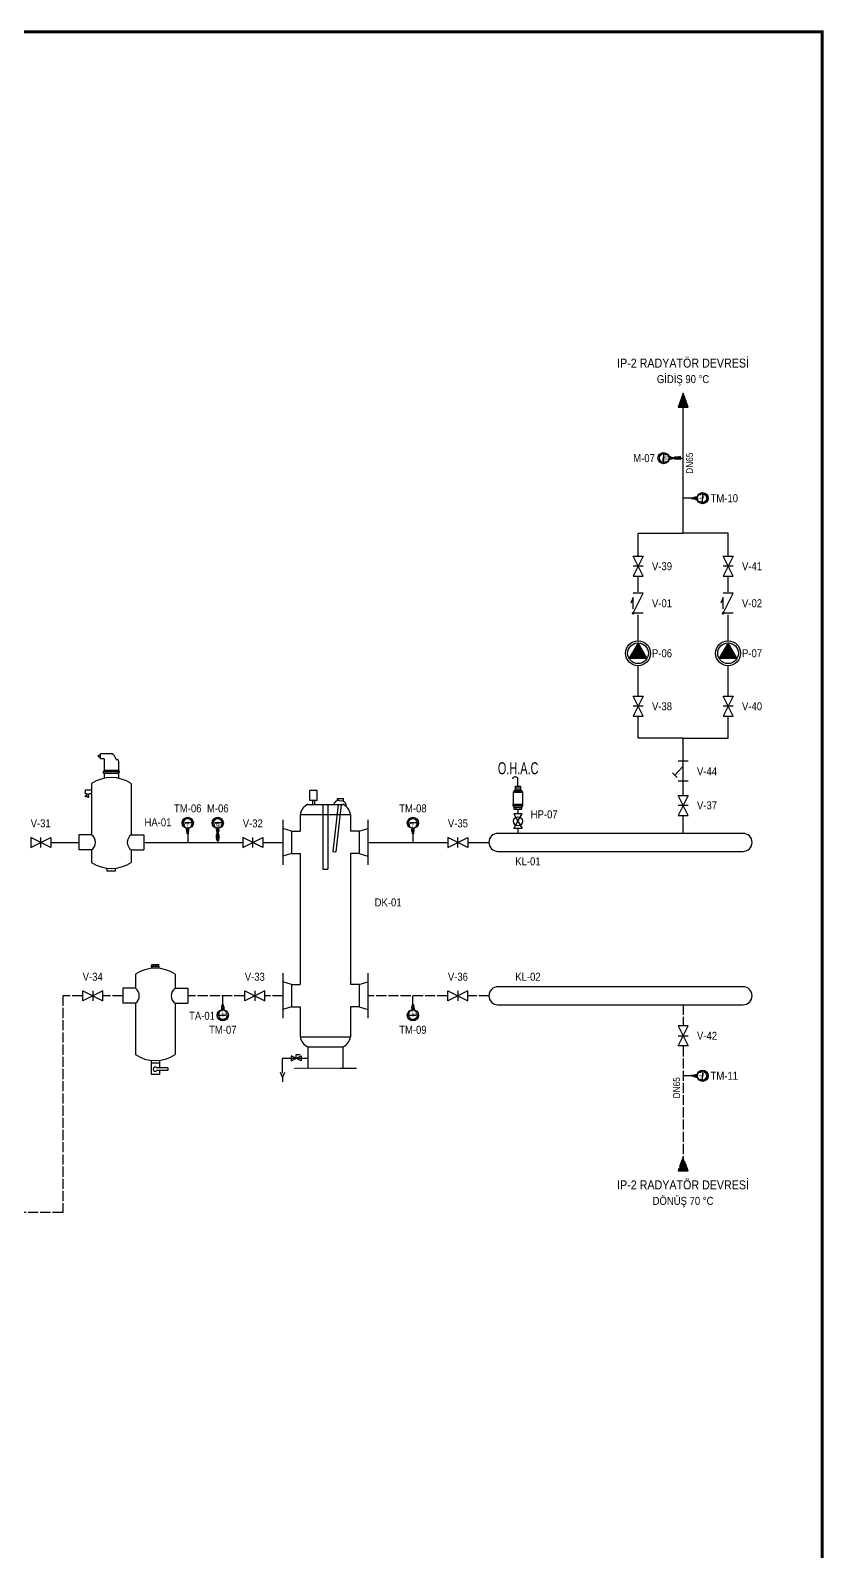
# Model space of a CAD drawing. Header units: centimetres. Extents: x -1298 to 2300, y -2123 to 932.
# Drawn here: x 1508 to 2300, y -589 to 932 of the extents above; entities that cross this region are included whole.
import ezdxf
from ezdxf.enums import TextEntityAlignment as Align

# ---------------------------------------------------------------- set-up
doc = ezdxf.new("R2010")
doc.units = ezdxf.units.CM
doc.header["$LTSCALE"] = 8
doc.linetypes.add('DASHED', pattern=[1.524, 1.27, -0.254])
doc.linetypes.add('HIDDEN', pattern=[0.375, 0.25, -0.125])
for name, color, linetype in [('MTY-VANA', 1, 'Continuous'), ('ROTAS-ISITMA-CAP', 41, 'Continuous'), ('ROTAS-ISITMA-CIHAZ', 135, 'Continuous'), ('ROTAS-ISITMA-DONUS', 30, 'DASHED'), ('ROTAS-ISITMA-ETIKET', 3, 'Continuous'), ('ROTAS-ISITMA-GIDIS', 10, 'Continuous'), ('ROTAS-ISITMA-KOLLEKTOR', 7, 'Continuous'), ('ROTAS-ISITMA-POMPA', 30, 'Continuous'), ('ROTAS-ISITMA-VANA', 1, 'Continuous'), ('ROTAS-ISITMA-YAZI', 7, 'Continuous'), ('ROTAS-PAFTA', 7, 'Continuous')]:
    doc.layers.add(name, color=color, linetype=linetype)
doc.styles.add('MTYCAPLT', font='arial.ttf', dxfattribs={"width": 0.65, "height": 1})
doc.styles.add('ROTAS', font='arial.ttf')

# ---------------------------------------------------------------- blocks, each defined once
blk = doc.blocks.new('MTY-KELEBEK VANA')
at = {"layer": 'MTY-VANA'}
blk.add_line((0, -5), (0, 5), dxfattribs=at)
blk.add_lwpolyline([(-10, 5), (-10, -5), (10, 5), (10, -5), (-10, 5)], dxfattribs=at)
at = {"layer": 'MTY-VANA', "style": 'MTYCAPLT', "width": 0.65}
blk.add_attdef('CAP', text='', height=10, rotation=26.5651, dxfattribs=at).set_placement((0, 0), align=Align.CENTER)
blk = doc.blocks.new('MTY-HAVA AYIRICI')
at = {"layer": 'MTY-VANA', "color": 2, "linetype": 'Continuous'}
for p, q in [((134.6, 348), (139.8, 348)), ((134.6, 341.3), (134.6, 348)), ((134.6, 341.3), (139.8, 341.3)), ((139.8, 348), (143, 351.2)), ((139.8, 341.3), (143, 338.1)), ((143, 355), (186.6, 355)), ((143, 334.4), (143, 355)), ((157.8, 334.4), (143, 334.4)), ((157.8, 334.4), (157.8, 287.5)), ((205.2, 330.7), (210.3, 330.7)), ((215.5, 325.5), (215.5, 287.5)), ((157.8, 287.5), (154.1, 281.5)), ((219.1, 281.5), (154.1, 281.5)), ((157.8, 275.5), (154.1, 281.5)), ((215.5, 287.5), (157.8, 287.5)), ((215.5, 275.5), (157.8, 275.5)), ((157.8, 275.5), (157.8, 256.1)), ((215.5, 287.5), (219.1, 281.5)), ((215.5, 275.5), (219.1, 281.5)), ((215.5, 275.5), (215.5, 256.1)), ((107.1, 208.8), (82.1, 208.8)), ((82.1, 208.8), (82.1, 193.9)), ((90.4, 193.9), (82.1, 193.9)), ((82.5, 183.7), (84.3, 188.5)), ((95, 178.9), (82.5, 183.7)), ((84.3, 188.5), (87.9, 187.2)), ((87.9, 187.2), (90.4, 193.9)), ((93.3, 185.1), (96.7, 193.9)), ((93.3, 185.1), (96.9, 183.8)), ((95, 178.9), (96.9, 183.8)), ((107.1, 193.9), (96.7, 193.9)), ((107.1, 235.2), (107.1, 30.1)), ((266.1, 235.2), (266.1, 30.1)), ((107.1, 30.1), (56.6, 30.1)), ((56.6, 30.1), (56.6, -30.2)), ((266.1, 30.1), (316.6, 30.1)), ((316.6, 30.1), (316.6, -30.2)), ((107.1, -30.2), (56.6, -30.2)), ((107.1, -30.2), (107.1, -80.2)), ((266.1, -30.2), (316.6, -30.2)), ((266.1, -30.2), (266.1, -80.2)), ((169.8, -115), (169.8, -103.1)), ((203.5, -115), (169.8, -115)), ((203.5, -115), (203.5, -103.1))]:
    blk.add_line(p, q, dxfattribs=at)
for centre, radius, start, end in [((174.1, 326.2), 31.4, 8.26492, 66.55118), ((210.3, 325.5), 5.18, 0, 90), ((186.6, 114.4), 144.5, 56.63402, 123.36598), ((86.3, 0), 36.6, 304.60815, 55.39185), ((286.9, 0), 36.6, 124.60815, 235.39185), ((186.6, 40.5), 144.5, 236.63402, 303.36598)]:
    blk.add_arc(centre, radius, start, end, dxfattribs=at)
blk = doc.blocks.new('MTY-TERMOMETRE')
at = {"layer": 'MTY-VANA', "color": 1}
for p, q in [((-3.7, 19.8), (-4.5, 19.9)), ((-3.7, 19.2), (-4.5, 19.1)), ((-3.5, 20.5), (-4.4, 20.7)), ((-3.6, 18.6), (-4.4, 18.4)), ((-3.3, 21.1), (-4.1, 21.4)), ((-3.3, 18), (-4.1, 17.6)), ((-3, 21.6), (-3.7, 22.1)), ((-3, 17.4), (-3.7, 16.9)), ((-2.6, 22.1), (-3.2, 22.7)), ((-2.7, 19.7), (-0.6, 19.7)), ((-2.7, 19.7), (-2.7, 19.3)), ((-2.7, 19.3), (-0.6, 19.4)), ((-2.1, 22.5), (-2.6, 23.2)), ((-1.5, 22.9), (-1.9, 23.6)), ((-0.9, 23.1), (-1.1, 23.9)), ((-0.3, 23.2), (-0.4, 24)), ((0.4, 23.2), (0.4, 24)), ((4.5, 19.5), (0.5, 19.6)), ((4.5, 19.5), (0.6, 19.4)), ((1, 23.1), (1.2, 23.9)), ((1.6, 22.9), (2, 23.6)), ((2.1, 22.5), (2.6, 23.2)), ((2.6, 22.1), (3.2, 22.7)), ((3, 17.4), (3.7, 16.9)), ((3.1, 21.6), (3.7, 22.1)), ((3.4, 21.1), (4.1, 21.4)), ((3.4, 17.9), (4.1, 17.6)), ((3.6, 20.5), (4.4, 20.7)), ((3.6, 18.5), (4.4, 18.3)), ((3.7, 19.8), (4.5, 19.9)), ((3.7, 19.2), (4.5, 19.1)), ((-1.2, 12.5), (-1.2, 13.4)), ((1.2, 12.5), (-1.2, 12.5)), ((0.9, 13.5), (-0.9, 13.5)), ((-0.9, 10.9), (-0.9, 12.5)), ((0.9, 10.9), (-0.9, 10.9)), ((-0.7, 13.5), (-0.7, 14)), ((-0.5, 12.6), (-0.5, 13.4)), ((-0.5, 8.6), (-0.5, 10.9)), ((0.5, 8.6), (-0.5, 8.6)), ((0, 8.6), (0, 0)), ((0.5, 10.9), (0.5, 8.6)), ((0.6, 12.6), (0.6, 13.4)), ((0.7, 13.5), (0.7, 14)), ((0.9, 12.5), (0.9, 10.9)), ((1.2, 12.5), (1.2, 13.4))]:
    blk.add_line(p, q, dxfattribs=at)
for radius in [5.58, 5.3, 0.576]:
    blk.add_circle((0, 19.5), radius, dxfattribs=at)
for centre, radius, start, end in [((-0.9, 13), 0.576, 54.6994, 125.3066), ((-0.9, 13.1), 0.576, 234.694, 305.3013), ((0, 12.2), 1.33, 65.9035, 113.6507), ((0, 13.8), 1.33, 246.3499, 294.0971), ((0.9, 13), 0.576, 54.6934, 125.3006), ((0.9, 13.1), 0.576, 234.7001, 305.3073)]:
    blk.add_arc(centre, radius, start, end, dxfattribs=at)
at = {"layer": 'MTY-VANA', "style": 'MTYCAPLT', "width": 0.65}
blk.add_text('T', height=3, dxfattribs=at).set_placement((0, 15, 0), align=Align.CENTER)
blk.add_attdef('CAP', text='', height=1, rotation=270, dxfattribs=at).set_placement((0, 0), align=Align.CENTER)
blk = doc.blocks.new('MTY-MANOMETRE')
at = {"layer": 'MTY-VANA', "color": 1}
for p, q in [((-3.7, 19.8), (-4.5, 19.9)), ((-3.7, 19.2), (-4.5, 19.1)), ((-3.5, 20.5), (-4.4, 20.7)), ((-3.6, 18.6), (-4.4, 18.4)), ((-3.3, 21.1), (-4.1, 21.4)), ((-3.3, 18), (-4.1, 17.6)), ((-3, 21.6), (-3.7, 22.1)), ((-3, 17.4), (-3.7, 16.9)), ((-2.6, 22.1), (-3.2, 22.7)), ((-2.7, 19.7), (-0.6, 19.7)), ((-2.7, 19.7), (-2.7, 19.3)), ((-2.7, 19.3), (-0.6, 19.4)), ((-2.1, 22.5), (-2.6, 23.2)), ((-1.5, 22.9), (-1.9, 23.6)), ((-0.9, 23.1), (-1.1, 23.9)), ((-0.3, 23.2), (-0.4, 24)), ((0.4, 23.2), (0.4, 24)), ((4.5, 19.5), (0.5, 19.6)), ((4.5, 19.5), (0.6, 19.4)), ((1, 23.1), (1.2, 23.9)), ((1.6, 22.9), (2, 23.6)), ((2.1, 22.5), (2.6, 23.2)), ((2.6, 22.1), (3.2, 22.7)), ((3, 17.4), (3.7, 16.9)), ((3.1, 21.6), (3.7, 22.1)), ((3.4, 21.1), (4.1, 21.4)), ((3.4, 17.9), (4.1, 17.6)), ((3.6, 20.5), (4.4, 20.7)), ((3.6, 18.5), (4.4, 18.3)), ((3.7, 19.8), (4.5, 19.9)), ((3.7, 19.2), (4.5, 19.1)), ((-1.2, 12.5), (-1.2, 13.4)), ((1.2, 12.5), (-1.2, 12.5)), ((0.9, 13.5), (-0.9, 13.5)), ((-0.9, 10.9), (-0.9, 12.5)), ((0.9, 10.9), (-0.9, 10.9)), ((-0.7, 13.5), (-0.7, 14)), ((-0.5, 12.6), (-0.5, 13.4)), ((-0.5, 8.6), (-0.5, 10.9)), ((0.5, 8.6), (-0.5, 8.6)), ((0, 8.6), (0, 8)), ((0, 2.3), (0, 0)), ((0.5, 10.9), (0.5, 8.6)), ((0.6, 12.6), (0.6, 13.4)), ((0.7, 13.5), (0.7, 14)), ((0.9, 12.5), (0.9, 10.9)), ((1.2, 12.5), (1.2, 13.4))]:
    blk.add_line(p, q, dxfattribs=at)
at = {"layer": 'MTY-VANA'}
for p, q in [((-1.5, 7.8), (1.5, 7.8)), ((0, 5.2), (-1.5, 7.8)), ((0, 5.2), (-1.5, 2.5)), ((-1.5, 2.5), (1.5, 2.5)), ((1.5, 7.8), (0, 5.2)), ((1.5, 2.5), (0, 5.2))]:
    blk.add_line(p, q, dxfattribs=at)
at = {"layer": 'MTY-VANA', "color": 1}
for radius in [5.58, 5.3, 0.576]:
    blk.add_circle((0, 19.5), radius, dxfattribs=at)
at = {"layer": 'MTY-VANA'}
blk.add_circle((0, 5.2), 1.5, dxfattribs=at)
at = {"layer": 'MTY-VANA', "color": 1}
for centre, radius, start, end in [((-0.9, 13), 0.576, 54.6994, 125.3066), ((-0.9, 13.1), 0.576, 234.694, 305.3013), ((0, 12.2), 1.33, 65.9035, 113.6507), ((0, 13.8), 1.33, 246.3499, 294.0971), ((0.9, 13), 0.576, 54.6934, 125.3006), ((0.9, 13.1), 0.576, 234.7001, 305.3073)]:
    blk.add_arc(centre, radius, start, end, dxfattribs=at)
at = {"layer": 'MTY-VANA', "width": 0.7}
blk.add_text('M', height=3.59, dxfattribs=at).set_placement((0, 15, 0), align=Align.CENTER)
at = {"layer": 'MTY-VANA', "style": 'MTYCAPLT', "width": 0.65}
blk.add_attdef('CAP', text='', height=10, rotation=270, dxfattribs=at).set_placement((0, 0), align=Align.CENTER)
blk = doc.blocks.new('MTY-KURESEL VANA0')
at = {"layer": 'MTY-VANA'}
for p, q in [((0, 0), (0, 8)), ((0, 8), (8, 8))]:
    blk.add_line(p, q, dxfattribs=at)
blk.add_lwpolyline([(-10, 5), (-10, -5), (10, 5), (10, -5), (-10, 5)], dxfattribs=at)
blk = doc.blocks.new('MTY-DENGE KABI ŞEMADA')
at = {"layer": 'MTY-VANA', "color": 252, "linetype": 'Continuous'}
for p, q in [((137.4, 207), (107.4, 207)), ((107.4, 167), (107.4, 207)), ((137.4, 167), (137.4, 207)), ((137.4, 167), (107.4, 167)), ((118.9, 167), (118.9, 152)), ((126, 167), (126, 152)), ((160, 152), (160, -106.7)), ((180, 152), (180, -106.7)), ((221, 152), (200, -36.4)), ((233.1, 152), (211.9, -37.7)), ((219.1, 175.3), (242.4, 175.3)), ((219.1, 167.1), (219.1, 175.3)), ((226.5, 167.4), (238.9, 166)), ((242.4, 164.1), (242.4, 175.3)), ((70, 112), (270, 112)), ((35, 45), (35, -45)), ((305, 45), (305, -45)), ((200, -36.4), (211.9, -37.7)), ((160, -106.7), (180, -106.7)), ((35, -568), (35, -658)), ((305, -568), (305, -658)), ((70, -778), (270, -778)), ((100, -863.5), (-2, -863.5))]:
    blk.add_line(p, q, dxfattribs=at)
at = {"layer": 'MTY-VANA', "color": 6, "linetype": 'Continuous'}
for p, q in [((100, 152), (240, 152)), ((0, 90), (0, -90)), ((70, 112), (70, 45)), ((270, 112), (270, 45)), ((340, 90), (340, -90)), ((35, 45), (0, 55)), ((35, 45), (70, 45)), ((305, 45), (270, 45)), ((305, 45), (340, 55)), ((35, -45), (0, -55)), ((35, -45), (70, -45)), ((70, -45), (70, -568)), ((270, -45), (270, -568)), ((305, -45), (270, -45)), ((305, -45), (340, -55)), ((0, -523), (0, -703)), ((340, -523), (340, -703)), ((35, -568), (0, -558)), ((35, -568), (70, -568)), ((305, -568), (270, -568)), ((305, -568), (340, -558)), ((35, -658), (0, -668)), ((35, -658), (70, -658)), ((70, -658), (70, -778)), ((305, -658), (270, -658)), ((270, -658), (270, -778)), ((305, -658), (340, -668)), ((100, -818), (240, -818))]:
    blk.add_line(p, q, dxfattribs=at)
at = {"layer": 'MTY-VANA', "color": 6, "linetype": 'HIDDEN', "ltscale": 0.2}
for p, q in [((100, -818), (100, -903)), ((240, -818), (240, -903)), ((45, -903), (295, -903))]:
    blk.add_line(p, q, dxfattribs=at)
at = {"layer": 'MTY-VANA', "color": 252, "linetype": 'ByBlock'}
for p, q in [((-2, -863.5), (-2, -923)), ((-1.9, -939), (-9.7, -919.6)), ((6.3, -919.8), (-1.9, -939)), ((-1.9, -939), (-1.9, -957))]:
    blk.add_line(p, q, dxfattribs=at)
at = {"layer": 'MTY-VANA', "color": 6, "linetype": 'Continuous'}
for centre, start, end in [((119.5, 106.2), 112.9945, 173.2657), ((220.5, 106.2), 6.7343, 67.0055), ((119.5, -772.2), 186.7343, 247.0055), ((220.5, -772.2), 292.9945, 353.2657)]:
    blk.add_arc(centre, 49.8, start, end, dxfattribs=at)
at = {"layer": 'MTY-VANA', "color": 252, "linetype": 'Continuous'}
for centre, radius, start, end in [((227.6, 140.9), 27.5, 117.20593, 156.15401), ((224.1, 147.6), 20, 83.22016, 117.20593), ((227.6, 140.9), 27.5, 2.42608, 65.62899)]:
    blk.add_arc(centre, radius, start, end, dxfattribs=at)
at = {"layer": 'MTY-VANA', "xscale": 2, "yscale": 2, "zscale": 2}
blk.add_blockref('MTY-KURESEL VANA0', (53.8, -863.5), dxfattribs=at)
blk = doc.blocks.new('MTY-TORTU &PİSLİK AYIRICI')
at = {"layer": 'MTY-VANA', "color": 7, "linetype": 'Continuous'}
for p, q in [((29, 31.3), (36, 31.3)), ((29, 29.4), (29, 31.3)), ((31.1, 29.4), (31.1, 31.3)), ((33.9, 29.4), (33.9, 31.3)), ((36, 29.4), (36, 31.3)), ((12.6, 21.5), (12.6, 7.5)), ((36.5, 29.4), (28.5, 29.4)), ((28.5, 28.8), (28.5, 29.4)), ((36.5, 28.8), (28.5, 28.8)), ((29, 28.8), (29, 27.3)), ((36, 28.8), (36, 27.3)), ((36.5, 28.8), (36.5, 29.4)), ((52.4, 21.5), (52.4, 7.5)), ((12.6, 7.5), (0, 7.5)), ((0, 7.5), (0, -7.5)), ((52.4, 7.5), (65, 7.5)), ((65, 7.5), (65, -7.5)), ((12.6, -7.5), (0, -7.5)), ((12.6, -7.5), (12.6, -58.8)), ((52.4, -7.5), (65, -7.5)), ((52.4, -7.5), (52.4, -58.8)), ((28.3, -64.5), (28.3, -78.8)), ((36.7, -67.5), (28.3, -67.5)), ((45, -72.2), (34.2, -72.2)), ((45, -74.6), (34.2, -74.6)), ((36.7, -64.5), (36.7, -72.2)), ((36.7, -74.6), (36.7, -78.8)), ((45, -72.2), (45, -74.6)), ((36.7, -78.8), (28.3, -78.8))]:
    blk.add_line(p, q, dxfattribs=at)
for centre, radius, start, end in [((32.5, -8.6), 36.1, 56.634, 123.366), ((7.4, 0), 9.16, 304.6082, 55.3918), ((57.6, 0), 9.16, 124.6082, 235.3918), ((32.5, -28.6), 36.1, 236.634, 303.366), ((32.5, -73.4), 2.12, 35.093, 324.907)]:
    blk.add_arc(centre, radius, start, end, dxfattribs=at)
blk = doc.blocks.new('MTY-PISLIK TUTUCU')
at = {"layer": 'MTY-VANA'}
for p, q in [((-10, -5), (-10, 5)), ((-10, 0), (10, 0)), ((10, -5), (10, 5))]:
    blk.add_line(p, q, dxfattribs=at)
at = {"layer": 'MTY-VANA', "color": 1, "ltscale": 75}
for p, q in [((-6.1, 5.8), (-1.4, 10.5)), ((5.1, 0), (-3.7, 8.1))]:
    blk.add_line(p, q, dxfattribs=at)
at = {"layer": 'MTY-VANA', "style": 'MTYCAPLT', "width": 0.65}
blk.add_attdef('CAP', text='', height=10, rotation=180, dxfattribs=at).set_placement((0, 0), align=Align.CENTER)
blk = doc.blocks.new('ROTAS-POMPA')
blk.add_hatch(color=7).paths.add_polyline_path([(10.35, 0), (-4.95, 8.85), (-4.95, -8.85)])
blk.add_lwpolyline([(10.35, 0), (-4.95, 8.85), (-4.95, -8.85)], close=True)
for radius in [12.45, 10.35]:
    blk.add_circle((0, 0), radius)
blk = doc.blocks.new('MTY-CEKVALF VANA')
at = {"layer": 'MTY-VANA'}
h = blk.add_hatch(color=256, dxfattribs=at)
edge = h.paths.add_edge_path()
edge.add_arc((-10, 5), 1.41, 180, 540, ccw=False)
for p, q in [((-10, -5), (-10, 5)), ((-10, 5), (10, -5)), ((-5.6, 5), (5.6, 5)), ((5.6, 5), (0, 7.3)), ((10, -5), (10, 5))]:
    blk.add_line(p, q, dxfattribs=at)
at = {"layer": 'MTY-VANA', "style": 'MTYCAPLT', "width": 0.65}
blk.add_attdef('CAP', text='', height=10, dxfattribs=at).set_placement((-0.4, -4.9), align=Align.CENTER)
blk = doc.blocks.new('MTY-O.H.A.C')
at = {"layer": 'MTY-VANA', "color": 2, "lineweight": -3}
for p, q in [((-2.4, 56.5), (-3, 56.5)), ((0, 47.1), (0, 54.1))]:
    blk.add_line(p, q, dxfattribs=at)
at = {"layer": 'MTY-VANA', "color": 2}
for p, q in [((-2.5, 47.1), (2.5, 47.1)), ((-2.5, 43.1), (-2.5, 47.1)), ((-1, 47.1), (-1, 43.1)), ((1, 47.1), (1, 43.1)), ((2.5, 47.1), (2.5, 43.1)), ((-4.5, 41.1), (-3.5, 42.6)), ((-4.5, 41.1), (4.5, 41.1)), ((-4.5, 29.2), (-4.5, 41.1)), ((-3.5, 43.1), (3.5, 43.1)), ((-3.5, 42.6), (-3.5, 43.1)), ((-3.5, 42.6), (3.5, 42.6)), ((3.5, 42.6), (3.5, 43.1)), ((3.5, 42.6), (4.5, 41.1)), ((4.5, 41.1), (4.5, 29.2)), ((-5, 29.2), (5, 29.2)), ((-5, 29.2), (-5, 27.7)), ((-5, 27.7), (5, 27.7)), ((-5, 27.7), (-4, 26.2)), ((-4, 26.2), (4, 26.2)), ((-4, 26.2), (-4, 24.2)), ((-4, 24.2), (4, 24.2)), ((-2, 26.2), (-2, 24.2)), ((2, 26.2), (2, 24.2)), ((4, 26.2), (5, 27.7)), ((4, 24.2), (4, 26.2)), ((5, 27.7), (5, 29.2))]:
    blk.add_line(p, q, dxfattribs=at)
at = {"layer": 'MTY-VANA', "lineweight": -3}
for p, q in [((0, 24.2), (0, 19.4)), ((0, 4.8), (0, 0))]:
    blk.add_line(p, q, dxfattribs=at)
at = {"layer": 'MTY-VANA'}
for points in [[(4.2, 19.4), (-4.2, 19.4), (0, 12.1)], [(4.2, 4.8), (-4.2, 4.8), (0, 12.1)]]:
    blk.add_lwpolyline(points, close=True, dxfattribs=at)
blk.add_circle((0, 12.1), 4.46, dxfattribs=at)
at = {"layer": 'MTY-VANA', "color": 2, "lineweight": -3}
for centre, start, end in [((-3, 54.1), 90, 180), ((-2.4, 54.1), 0, 90)]:
    blk.add_arc(centre, 2.36, start, end, dxfattribs=at)
at = {"layer": 'MTY-VANA', "color": 2, "lineweight": -3, "style": 'MTYCAPLT', "width": 0.65}
blk.add_text('O.H.A.C', height=12, dxfattribs=at).set_placement((0.2, 65.1), align=Align.MIDDLE_CENTER)
at = {"layer": 'MTY-VANA', "style": 'MTYCAPLT', "width": 0.65}
blk.add_attdef('CAP', text='', height=10, rotation=270, dxfattribs=at).set_placement((0, 2.4), align=Align.CENTER)
blk = doc.blocks.new('ROTAS-OK')
blk.add_hatch(color=7).paths.add_polyline_path([(0, 0), (-14, 5), (-14, -5)])
blk.add_lwpolyline([(0, 0), (-14, 5), (-14, -5)], close=True)

msp = doc.modelspace()

# ---------------------------------------------------------------- linework, layer by layer
at = {"layer": 'ROTAS-ISITMA-DONUS'}
for points in [[(1559.5, -33.3125), (1540, -33.3125), (1540, -250), (110, -250)], [(1600, -33.3125), (1580.5, -33.3125)], [(1721.5, -33.3125), (1665, -33.3125)], [(1760, -33.3125), (1742.5, -33.3125)], [(1924.5, -33.3125), (1845, -33.3125)], [(1966, -33.3125), (1945.5, -33.3125)], [(2160, -42.3125), (2160, -62.8125)], [(2160, -83.8125), (2160, -194.3125)]]:
    msp.add_lwpolyline(points, dxfattribs=at)
at = {"layer": 'ROTAS-ISITMA-GIDIS'}
for points in [[(2160, 429), (2160, 555)], [(2115, 406.5), (2115, 429), (2160, 429)], [(2205, 406.5), (2205, 429), (2160, 429)], [(2115, 370.5), (2115, 385.5)], [(2205, 370.5), (2205, 385.5)], [(2115, 321.5), (2115, 347.5)], [(2205, 321.5), (2205, 347.5)], [(2115, 266.5), (2115, 296.5)], [(2205, 266.5), (2205, 296.5)], [(2160, 224), (2115, 224), (2115, 245.5)], [(2160, 224), (2205, 224), (2205, 245.5)], [(2160, 201.5), (2160, 224)], [(2160, 167.5), (2160, 180.5)], [(2160, 129), (2160, 146.5)], [(1528.5, 120), (1556.15, 120)], [(1621.15, 120), (1719.5, 120)], [(1740.5, 120), (1760, 120)], [(1845, 120), (1924.5, 120)], [(1945.5, 120), (1966, 120)]]:
    msp.add_lwpolyline(points, dxfattribs=at)
at = {"layer": 'ROTAS-ISITMA-KOLLEKTOR'}
for points in [[(1975, 111), (2220, 111, 1), (2220, 129), (1975, 129, 1)], [(1975, -42.3125), (2220, -42.3125, 1), (2220, -24.3125), (1975, -24.3125, 1)]]:
    msp.add_lwpolyline(points, format="xyb", close=True, dxfattribs=at)

# ---------------------------------------------------------------- block references
at = {"layer": 'ROTAS-ISITMA-CIHAZ', "xscale": 0.25, "yscale": 0.25}
for name, p in [('MTY-HAVA AYIRICI', (1542, 120)), ('MTY-DENGE KABI ŞEMADA', (1760, 120))]:
    msp.add_blockref(name, p, dxfattribs=at)
at = {"layer": 'ROTAS-ISITMA-CIHAZ'}
msp.add_blockref('MTY-TORTU &PİSLİK AYIRICI', (1600, -33.3125), dxfattribs=at)
at = {"layer": 'ROTAS-ISITMA-DONUS', "rotation": 90}
msp.add_blockref('ROTAS-OK', (2160, -194.3125), dxfattribs=at)
at = {"layer": 'ROTAS-ISITMA-GIDIS', "rotation": 90}
msp.add_blockref('ROTAS-OK', (2160, 569), dxfattribs=at)
at = {"layer": 'ROTAS-ISITMA-POMPA', "rotation": 90}
for p in [(2115, 309), (2205, 309)]:
    msp.add_blockref('ROTAS-POMPA', p, dxfattribs=at)
at = {"layer": 'ROTAS-ISITMA-VANA'}
for name, p, rotation in [('MTY-MANOMETRE', (2160, 504), 90), ('MTY-TERMOMETRE', (2160, 464), 270), ('MTY-KELEBEK VANA', (2115, 396), 90), ('MTY-KELEBEK VANA', (2205, 396), 90), ('MTY-CEKVALF VANA', (2115, 359), 90), ('MTY-CEKVALF VANA', (2205, 359), 90), ('MTY-KELEBEK VANA', (2115, 256), 90), ('MTY-KELEBEK VANA', (2205, 256), 90), ('MTY-PISLIK TUTUCU', (2160, 191), 90), ('MTY-KELEBEK VANA', (2160, 157), 90), ('MTY-KELEBEK VANA', (1570, -33.3125), 180), ('MTY-KELEBEK VANA', (1732, -33.3125), 180), ('MTY-KELEBEK VANA', (1935, -33.3125), 180), ('MTY-TERMOMETRE', (1700, -33.3125), 180), ('MTY-TERMOMETRE', (1890, -33.3125), 180), ('MTY-KELEBEK VANA', (2160, -73.3125), 270), ('MTY-TERMOMETRE', (2160, -113.3125), 270)]:
    msp.add_blockref(name, p, dxfattribs=dict(at, rotation=rotation))
for name, p in [('MTY-O.H.A.C', (1995, 129)), ('MTY-TERMOMETRE', (1665, 120)), ('MTY-MANOMETRE', (1695, 120)), ('MTY-TERMOMETRE', (1890, 120)), ('MTY-KELEBEK VANA', (1518, 120)), ('MTY-KELEBEK VANA', (1730, 120)), ('MTY-KELEBEK VANA', (1935, 120))]:
    msp.add_blockref(name, p, dxfattribs=at)

# ---------------------------------------------------------------- wipeouts: each hides what was drawn before it
for points in [[(2214.0145, 593.5), (2214.0145, 604.5), (2105.9855, 604.5), (2105.9855, 593.5)], [(2238.952, 391), (2238.952, 401), (2219, 401), (2219, 391)], [(2148.952, 354), (2148.952, 364), (2129, 364), (2129, 354)], [(2238.952, 354), (2238.952, 364), (2219, 364), (2219, 354)], [(2238.952, 251), (2238.952, 261), (2219, 261), (2219, 251)], [(2193.952, 186), (2193.952, 196), (2174, 196), (2174, 186)], [(2193.952, 152), (2193.952, 162), (2174, 162), (2174, 152)], [(1527.976, 134), (1527.976, 144), (1508.024, 144), (1508.024, 134)], [(1739.976, 134), (1739.976, 144), (1720.024, 144), (1720.024, 134)], [(1944.976, 134), (1944.976, 144), (1925.024, 144), (1925.024, 134)], [(1877.44, 55), (1877.44, 65), (1853, 65), (1853, 55)], [(1579.976, -19.3125), (1579.976, -9.3125), (1560.024, -9.3125), (1560.024, -19.3125)], [(1741.976, -19.3125), (1741.976, -9.3125), (1722.024, -9.3125), (1722.024, -19.3125)], [(1944.976, -19.3125), (1944.976, -9.3125), (1925.024, -9.3125), (1925.024, -19.3125)], [(2193.952, -78.3125), (2193.952, -68.3125), (2174, -68.3125), (2174, -78.3125)], [(2214.0145, -227.8125), (2214.0145, -216.8125), (2105.9855, -216.8125), (2105.9855, -227.8125)]]:
    msp.add_wipeout(points)

# ---------------------------------------------------------------- next in the draw order: texts
at = {"layer": 'ROTAS-ISITMA-ETIKET', "style": 'ROTAS', "width": 0.85}
for s, p in [('V-41', (2228.976, 396)), ('V-01', (2138.976, 359)), ('V-02', (2228.976, 359)), ('V-40', (2228.976, 256)), ('V-44', (2183.976, 191)), ('V-37', (2183.976, 157)), ('V-31', (1518, 139)), ('V-32', (1730, 139)), ('V-35', (1935, 139)), ('DK-01', (1865.22, 60)), ('V-34', (1570, -14.3125)), ('V-33', (1732, -14.3125)), ('V-36', (1935, -14.3125)), ('V-42', (2183.976, -73.3125))]:
    msp.add_text(s, height=8, dxfattribs=at).set_placement(p, align=Align.MIDDLE_CENTER)
at = {"layer": 'ROTAS-ISITMA-YAZI', "style": 'ROTAS', "width": 0.85}
for p in [(2160, 599), (2160, -222.3125)]:
    msp.add_text('IP-2 RADYATÖR DEVRESİ', height=9, dxfattribs=at).set_placement(p, align=Align.MIDDLE_CENTER)

# ---------------------------------------------------------------- next in the draw order: wipeouts: each hides what was drawn before it
for points in [[(2131, 499), (2131, 509), (2111.048, 509), (2111.048, 499)], [(2171, 507.854), (2162, 507.854), (2162, 490.146), (2171, 490.146)], [(2213.44, 459), (2213.44, 469), (2189, 469), (2189, 459)], [(2148.952, 391), (2148.952, 401), (2129, 401), (2129, 391)], [(2148.952, 304), (2148.952, 314), (2129, 314), (2129, 304)], [(2238.952, 304), (2238.952, 314), (2219, 314), (2219, 304)], [(2148.952, 251), (2148.952, 261), (2129, 261), (2129, 251)], [(1902.22, 149), (1902.22, 159), (1877.78, 159), (1877.78, 149)], [(2033.44, 143), (2033.44, 153), (2009, 153), (2009, 143)], [(1647.44, 135), (1647.44, 145), (1623, 145), (1623, 135)], [(2017.22, 96), (2017.22, 106), (1992.78, 106), (1992.78, 96)], [(2017.22, -19.3125), (2017.22, -9.3125), (1992.78, -9.3125), (1992.78, -19.3125)], [(1691.44, -58.3125), (1691.44, -48.3125), (1667, -48.3125), (1667, -58.3125)], [(1902.22, -72.3125), (1902.22, -62.3125), (1877.78, -62.3125), (1877.78, -72.3125)], [(2158, -116.4585), (2149, -116.4585), (2149, -134.1665), (2158, -134.1665)], [(2213.44, -118.3125), (2213.44, -108.3125), (2189, -108.3125), (2189, -118.3125)]]:
    msp.add_wipeout(points)

# ---------------------------------------------------------------- next in the draw order: texts
at = {"layer": 'ROTAS-ISITMA-CAP', "style": 'ROTAS', "width": 0.85}
for p in [(2166.5, 499), (2153.5, -125.3125)]:
    msp.add_text('DN65', height=7, rotation=90, dxfattribs=at).set_placement(p, align=Align.MIDDLE_CENTER)
at = {"layer": 'ROTAS-ISITMA-ETIKET', "style": 'ROTAS', "width": 0.85}
for s, p in [('M-07', (2121.024, 504)), ('TM-10', (2201.22, 464)), ('V-39', (2138.976, 396)), ('P-06', (2138.976, 309)), ('P-07', (2228.976, 309)), ('V-38', (2138.976, 256)), ('TM-08', (1890, 154)), ('HP-07', (2021.22, 148)), ('HA-01', (1635.22, 140)), ('KL-01', (2005, 101)), ('KL-02', (2005, -14.3125)), ('TA-01', (1679.22, -53.3125)), ('TM-09', (1890, -67.3125)), ('TM-11', (2201.22, -113.3125))]:
    msp.add_text(s, height=8, dxfattribs=at).set_placement(p, align=Align.MIDDLE_CENTER)

# ---------------------------------------------------------------- next in the draw order: wipeouts: each hides what was drawn before it
for points in [[(2185.684, 578), (2185.684, 588), (2134.316, 588), (2134.316, 578)], [(2185.684, -243.3125), (2185.684, -233.3125), (2134.316, -233.3125), (2134.316, -243.3125)]]:
    msp.add_wipeout(points)

# ---------------------------------------------------------------- next in the draw order: texts
at = {"layer": 'ROTAS-ISITMA-YAZI', "style": 'ROTAS', "width": 0.85}
for s, p in [('GİDİŞ 90 °C', (2160, 583)), ('DÖNÜŞ 70 °C', (2160, -238.3125))]:
    msp.add_text(s, height=8, dxfattribs=at).set_placement(p, align=Align.MIDDLE_CENTER)

# ---------------------------------------------------------------- next in the draw order: wipeouts: each hides what was drawn before it
for points in [[(1677.22, 149), (1677.22, 159), (1652.78, 159), (1652.78, 149)], [(1712.22, -72.3125), (1712.22, -62.3125), (1687.78, -62.3125), (1687.78, -72.3125)]]:
    msp.add_wipeout(points)

# ---------------------------------------------------------------- next in the draw order: texts
at = {"layer": 'ROTAS-ISITMA-ETIKET', "style": 'ROTAS', "width": 0.85}
for s, p in [('TM-06', (1665, 154)), ('TM-07', (1700, -67.3125))]:
    msp.add_text(s, height=8, dxfattribs=at).set_placement(p, align=Align.MIDDLE_CENTER)

# ---------------------------------------------------------------- next in the draw order: wipeouts: each hides what was drawn before it
msp.add_wipeout([(1704.976, 149), (1704.976, 159), (1685.024, 159), (1685.024, 149)])

# ---------------------------------------------------------------- next in the draw order: linework, layer by layer
at = {"layer": 'ROTAS-PAFTA', "const_width": 3}
msp.add_lwpolyline([(-1296, -2121.75), (2298.952, -2121.75), (2298.952, 930), (-1296, 930)], close=True, dxfattribs=at)

# ---------------------------------------------------------------- next in the draw order: texts
at = {"layer": 'ROTAS-ISITMA-ETIKET', "style": 'ROTAS', "width": 0.85}
msp.add_text('M-06', height=8, dxfattribs=at).set_placement((1695, 154), align=Align.MIDDLE_CENTER)

doc.saveas('drawing.dxf')
